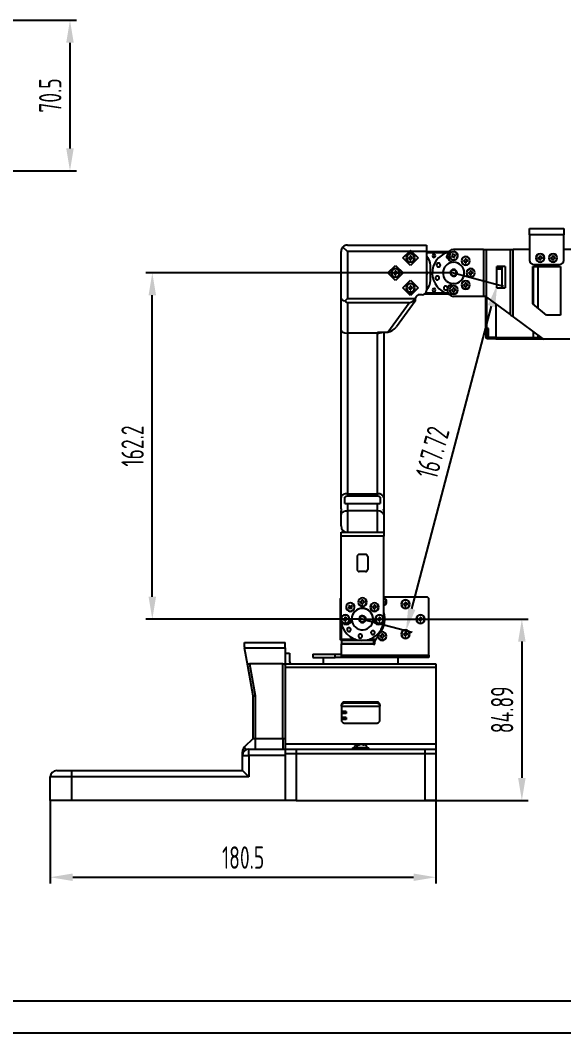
# Model space of a CAD drawing. Header units: millimetres. Extents: x 1167 to 2427, y 18 to 909.
# Drawn here: x 1540.2 to 1794.5, y 17.5 to 491.8 of the extents above; entities that cross this region are included whole.
import ezdxf

# ---------------------------------------------------------------- set-up
doc = ezdxf.new("R2010")
doc.units = ezdxf.units.MM
doc.header["$PDSIZE"] = -1
for name, color, linetype in [('1轮廓实线层', 7, 'Continuous'), ('2细线层', 4, 'Continuous'), ('7标注层', 4, 'Continuous'), ('图框层', 7, 'Continuous')]:
    doc.layers.add(name, color=color, linetype=linetype)
doc.styles.add('PC_TEXTSTYLE', font='ISOCP.SHX', dxfattribs={"width": 0.707, "bigfont": 'GBCBIG.SHX'})
doc.dimstyles.new('GB_LINEAR', dxfattribs={"dimtxt": 3.5, "dimasz": 3.5, "dimexe": 1, "dimexo": 0, "dimgap": 1.5, "dimtad": 1, "dimdsep": 46, "dimtxsty": 'PC_TEXTSTYLE', "dimcen": 0, "dimclrd": 256, "dimclrt": 3, "dimadec": 0, "dimazin": 2, "dimtp": 0.1, "dimtm": 0.1, "dimtfac": 0.71, "dimtdec": 3, "dimtmove": 0, "dimatfit": 3, "dimfxl": 1, "dimtfill": 1, "dimarcsym": 0})

# ---------------------------------------------------------------- blocks, each defined once
blk = doc.blocks.new('ZwmFrameMain_A3^_^无分区图框^_^landscape')
at = {"layer": '1轮廓实线层'}
blk.add_line((0, 0), (390, 0), dxfattribs=at)
at = {"layer": '2细线层'}
blk.add_line((-25, -5), (395, -5), dxfattribs=at)
blk = doc.blocks.new('*D11')
at = {"layer": '7标注层', "color": 0, "lineweight": -2}
for p, q in [((1458.78, 491.8), (1566.47, 491.8)), ((1459.83, 421.3), (1566.47, 421.3))]:
    blk.add_line(p, q, dxfattribs=at)
at = {"layer": '7标注层', "lineweight": -2}
blk.add_line((1563.47, 481.3), (1563.47, 431.8), dxfattribs=at)
at = {"layer": '7标注层'}
for points in [[(1565.22, 481.3), (1561.72, 481.3), (1563.47, 491.8)], [(1561.72, 431.8), (1565.22, 431.8), (1563.47, 421.3)]]:
    blk.add_solid(points, dxfattribs=at)
at = {"layer": 'Defpoints', "color": 0}
for p in [(1458.78, 491.8), (1459.83, 421.3), (1563.47, 421.3)]:
    blk.add_point(p, dxfattribs=at)
at = {"layer": '7标注层', "color": 3, "insert": (1554.24, 456.55), "char_height": 10.5, "attachment_point": 5, "rotation": 90, "style": 'PC_TEXTSTYLE', "bg_fill": 3, "box_fill_scale": 1.1, "bg_fill_color": 257, "bg_fill_transparency": 0}
blk.add_mtext('70.5', dxfattribs=at)
blk = doc.blocks.new('*D17')
at = {"layer": '7标注层', "color": 0, "lineweight": -2}
for p, q in [((1743.01, 373.45), (1599, 373.45)), ((1700.33, 211.25), (1599, 211.25))]:
    blk.add_line(p, q, dxfattribs=at)
at = {"layer": '7标注层', "lineweight": -2}
blk.add_line((1602, 221.75), (1602, 362.95), dxfattribs=at)
at = {"layer": '7标注层'}
for points in [[(1603.75, 362.95), (1600.25, 362.95), (1602, 373.45)], [(1600.25, 221.75), (1603.75, 221.75), (1602, 211.25)]]:
    blk.add_solid(points, dxfattribs=at)
at = {"layer": 'Defpoints', "color": 0}
for p in [(1602, 373.45), (1743.01, 373.45), (1700.33, 211.25)]:
    blk.add_point(p, dxfattribs=at)
at = {"layer": '7标注层', "color": 3, "insert": (1592.78, 292.35), "char_height": 10.5, "attachment_point": 5, "rotation": 90, "style": 'PC_TEXTSTYLE', "bg_fill": 3, "box_fill_scale": 1.1, "bg_fill_color": 257, "bg_fill_transparency": 0}
blk.add_mtext('162.2', dxfattribs=at)
blk = doc.blocks.new('*D18')
at = {"layer": '7标注层', "color": 0, "lineweight": -2}
for p, q in [((1554.26, 126.35), (1554.26, 87.35)), ((1734.76, 126.35), (1734.76, 87.35))]:
    blk.add_line(p, q, dxfattribs=at)
at = {"layer": '7标注层', "lineweight": -2}
blk.add_line((1564.76, 90.35), (1724.26, 90.35), dxfattribs=at)
at = {"layer": '7标注层'}
for points in [[(1564.76, 92.1), (1564.76, 88.6), (1554.26, 90.35)], [(1724.26, 88.6), (1724.26, 92.1), (1734.76, 90.35)]]:
    blk.add_solid(points, dxfattribs=at)
at = {"layer": 'Defpoints', "color": 0}
for p in [(1554.26, 126.35), (1734.76, 126.35), (1734.76, 90.35)]:
    blk.add_point(p, dxfattribs=at)
at = {"layer": '7标注层', "color": 3, "insert": (1644.51, 99.58), "char_height": 10.5, "attachment_point": 5, "style": 'PC_TEXTSTYLE', "bg_fill": 3, "box_fill_scale": 1.1, "bg_fill_color": 257, "bg_fill_transparency": 0}
blk.add_mtext('180.5', dxfattribs=at)
blk = doc.blocks.new('*D19')
at = {"layer": '7标注层', "color": 0, "lineweight": -2}
for p, q in [((1700.33, 211.25), (1777.95, 211.25)), ((1699.51, 126.35), (1777.95, 126.35))]:
    blk.add_line(p, q, dxfattribs=at)
at = {"layer": '7标注层', "lineweight": -2}
blk.add_line((1774.95, 200.75), (1774.95, 136.85), dxfattribs=at)
at = {"layer": '7标注层'}
for points in [[(1776.7, 200.75), (1773.2, 200.75), (1774.95, 211.25)], [(1773.2, 136.85), (1776.7, 136.85), (1774.95, 126.35)]]:
    blk.add_solid(points, dxfattribs=at)
at = {"layer": 'Defpoints', "color": 0}
for p in [(1700.33, 211.25), (1699.51, 126.35), (1774.95, 126.35)]:
    blk.add_point(p, dxfattribs=at)
at = {"layer": '7标注层', "color": 3, "insert": (1765.72, 168.8), "char_height": 10.5, "attachment_point": 5, "rotation": 90, "style": 'PC_TEXTSTYLE', "bg_fill": 3, "box_fill_scale": 1.1, "bg_fill_color": 257, "bg_fill_transparency": 0}
blk.add_mtext('84.89', dxfattribs=at)
blk = doc.blocks.new('*D27')
at = {"layer": '7标注层', "color": 0, "lineweight": -2}
for p, q in [((1743.01, 373.45), (1766.33, 367.31)), ((1700.33, 211.25), (1723.65, 205.11))]:
    blk.add_line(p, q, dxfattribs=at)
at = {"layer": '7标注层', "lineweight": -2}
blk.add_line((1723.42, 216.03), (1760.76, 357.92), dxfattribs=at)
at = {"layer": '7标注层'}
for points in [[(1762.45, 357.48), (1759.07, 358.37), (1763.43, 368.08)], [(1721.73, 216.48), (1725.12, 215.59), (1720.75, 205.88)]]:
    blk.add_solid(points, dxfattribs=at)
at = {"layer": 'Defpoints', "color": 0}
for p in [(1743.01, 373.45), (1763.43, 368.08), (1700.33, 211.25)]:
    blk.add_point(p, dxfattribs=at)
at = {"layer": '7标注层', "color": 3, "insert": (1733.17, 289.32), "char_height": 10.5, "attachment_point": 5, "rotation": 75.2589, "style": 'PC_TEXTSTYLE', "bg_fill": 3, "box_fill_scale": 1.1, "bg_fill_color": 257, "bg_fill_transparency": 0}
blk.add_mtext('167.72', dxfattribs=at)

msp = doc.modelspace()

# ---------------------------------------------------------------- linework, layer by layer
at = {"color": 7, "linetype": 'Continuous', "lineweight": 25}
for p, q in [((1778.542, 394.248), (1794.542, 394.248)), ((1778.542, 391.248), (1778.542, 394.248)), ((1794.542, 394.248), (1794.542, 391.248)), ((1794.542, 391.248), (1778.542, 391.248)), ((1778.542, 391.248), (1778.542, 379.448)), ((1794.542, 379.448), (1794.542, 391.248)), ((1693.336, 383.448), (1691.215, 385.569)), ((1693.336, 386.448), (1730.336, 386.448)), ((1730.336, 386.448), (1730.336, 383.448)), ((1757.011, 384.448), (1743.011, 384.448)), ((1757.011, 384.448), (1757.011, 362.448)), ((1757.011, 384.448), (1758.47, 384.448)), ((1758.47, 362.011), (1758.47, 384.448)), ((1758.47, 384.448), (1769.418, 384.448)), ((1769.418, 384.448), (1769.418, 353.942)), ((1769.418, 384.448), (1770.878, 384.448)), ((1770.878, 352.866), (1770.878, 384.448)), ((1778.542, 384.448), (1770.878, 384.448)), ((1799.011, 384.448), (1794.542, 384.448)), ((1722.3, 383.448), (1693.336, 383.448)), ((1719.3, 380.448), (1722.3, 383.448)), ((1722.836, 376.913), (1719.3, 380.448)), ((1720.836, 380.448), (1720.916, 380.448)), ((1723.872, 382.948), (1721.8, 382.948)), ((1721.836, 380.648), (1721.836, 380.248)), ((1721.836, 380.648), (1722.636, 380.648)), ((1721.836, 380.248), (1722.636, 380.248)), ((1722.836, 383.984), (1722.3, 383.448)), ((1722.3, 383.448), (1723.372, 383.448)), ((1722.636, 381.448), (1722.636, 380.648)), ((1722.636, 381.448), (1723.036, 381.448)), ((1722.636, 379.448), (1722.636, 380.248)), ((1722.636, 379.448), (1723.036, 379.448)), ((1723.372, 383.448), (1722.836, 383.984)), ((1726.372, 380.448), (1722.836, 376.913)), ((1723.036, 381.448), (1723.036, 380.648)), ((1723.836, 380.648), (1723.036, 380.648)), ((1723.036, 379.448), (1723.036, 380.248)), ((1723.836, 380.248), (1723.036, 380.248)), ((1723.372, 383.448), (1726.372, 380.448)), ((1730.336, 383.448), (1723.372, 383.448)), ((1723.836, 380.648), (1723.836, 380.248)), ((1724.836, 380.448), (1724.756, 380.448)), ((1730.336, 383.448), (1740.775, 383.448)), ((1730.336, 382.948), (1739.888, 382.948)), ((1740.531, 383.136), (1740.021, 382.991)), ((1741.995, 381.362), (1742.763, 381.585)), ((1742.106, 380.978), (1741.995, 381.362)), ((1742.106, 380.978), (1742.874, 381.2)), ((1742.455, 383.369), (1742.477, 383.292)), ((1742.541, 382.353), (1742.925, 382.464)), ((1742.541, 382.353), (1742.763, 381.585)), ((1743.097, 380.432), (1742.874, 381.2)), ((1742.925, 382.464), (1743.147, 381.696)), ((1743.097, 380.432), (1743.481, 380.543)), ((1743.916, 381.918), (1743.147, 381.696)), ((1744.027, 381.534), (1743.259, 381.312)), ((1743.481, 380.543), (1743.259, 381.312)), ((1743.567, 379.527), (1743.545, 379.604)), ((1744.027, 381.534), (1743.916, 381.918)), ((1748.468, 380.105), (1748.868, 380.105)), ((1748.468, 380.105), (1748.468, 379.305)), ((1748.868, 380.105), (1748.868, 379.305)), ((1781.542, 380.448), (1781.622, 380.448)), ((1782.542, 380.648), (1783.342, 380.648)), ((1782.542, 380.648), (1782.542, 380.248)), ((1782.542, 380.248), (1783.342, 380.248)), ((1783.342, 381.448), (1783.742, 381.448)), ((1783.342, 381.448), (1783.342, 380.648)), ((1783.342, 379.448), (1783.342, 380.248)), ((1783.342, 379.448), (1783.742, 379.448)), ((1783.742, 381.448), (1783.742, 380.648)), ((1784.542, 380.648), (1783.742, 380.648)), ((1783.742, 379.448), (1783.742, 380.248)), ((1784.542, 380.248), (1783.742, 380.248)), ((1784.542, 380.648), (1784.542, 380.248)), ((1785.542, 380.448), (1785.462, 380.448)), ((1787.542, 380.448), (1787.622, 380.448)), ((1788.542, 380.648), (1788.542, 380.248)), ((1788.542, 380.648), (1789.342, 380.648)), ((1788.542, 380.248), (1789.342, 380.248)), ((1789.342, 381.448), (1789.742, 381.448)), ((1789.342, 381.448), (1789.342, 380.648)), ((1789.342, 379.448), (1789.342, 380.248)), ((1789.342, 379.448), (1789.742, 379.448)), ((1789.742, 381.448), (1789.742, 380.648)), ((1790.542, 380.648), (1789.742, 380.648)), ((1789.742, 379.448), (1789.742, 380.248)), ((1790.542, 380.248), (1789.742, 380.248)), ((1790.542, 380.648), (1790.542, 380.248)), ((1791.542, 380.448), (1791.462, 380.448)), ((1746.668, 379.105), (1746.748, 379.105)), ((1747.668, 379.305), (1748.468, 379.305)), ((1747.668, 379.305), (1747.668, 378.905)), ((1747.668, 378.905), (1748.468, 378.905)), ((1748.468, 378.105), (1748.468, 378.905)), ((1748.468, 378.105), (1748.868, 378.105)), ((1749.668, 379.305), (1748.868, 379.305)), ((1748.868, 378.105), (1748.868, 378.905)), ((1749.668, 378.905), (1748.868, 378.905)), ((1749.668, 379.305), (1749.668, 378.905)), ((1750.668, 379.105), (1750.588, 379.105)), ((1767.069, 376.448), (1763.309, 376.448)), ((1763.309, 366.448), (1763.309, 376.448)), ((1765.61, 375.445), (1763.309, 375.445)), ((1763.309, 375.397), (1765.61, 375.397)), ((1763.309, 375.396), (1765.61, 375.396)), ((1763.309, 375.396), (1765.61, 375.396)), ((1763.309, 375.396), (1765.61, 375.396)), ((1765.61, 375.196), (1763.309, 375.196)), ((1765.61, 376.448), (1765.61, 366.448)), ((1767.069, 376.448), (1767.069, 366.448)), ((1780.121, 359.002), (1780.121, 376.449)), ((1780.121, 376.449), (1792.963, 376.449)), ((1780.211, 376.449), (1780.211, 358.927)), ((1780.542, 377.448), (1792.542, 377.448)), ((1782.511, 357.022), (1782.511, 376.449)), ((1792.963, 376.449), (1792.963, 353.683)), ((1763.309, 366.448), (1767.069, 366.448)), ((1757.878, 362.448), (1757.011, 362.448)), ((1757.878, 362.448), (1758.47, 362.011)), ((1758.011, 347.958), (1758.011, 362.35)), ((1758.47, 362.011), (1769.418, 353.942)), ((1758.511, 347.458), (1758.511, 361.981)), ((1762.711, 358.886), (1762.711, 343.308)), ((1762.711, 358.886), (1762.711, 343.148)), ((1786.542, 353.683), (1780.121, 359.002)), ((1770.878, 352.866), (1784.746, 342.643)), ((1792.963, 353.683), (1786.542, 353.683)), ((1758.011, 347.958), (1758.511, 347.458)), ((1759.411, 347.458), (1758.511, 347.458)), ((1759.411, 343.308), (1759.411, 347.458)), ((1758.511, 344.608), (1758.011, 344.608)), ((1758.011, 344.608), (1758.011, 343.108)), ((1758.511, 342.608), (1758.011, 343.108)), ((1758.511, 344.608), (1759.411, 344.608)), ((1758.511, 344.608), (1758.511, 342.608)), ((1759.411, 342.608), (1758.511, 342.608)), ((1759.411, 343.308), (1762.711, 343.308)), ((1759.411, 343.308), (1759.411, 342.608)), ((1762.711, 342.608), (1759.411, 342.608)), ((1762.711, 343.148), (1780.211, 343.148)), ((1762.711, 343.148), (1762.711, 342.448)), ((1780.211, 342.448), (1762.711, 342.448)), ((1780.211, 345.986), (1780.211, 343.148)), ((1780.211, 343.148), (1782.511, 343.148)), ((1780.211, 343.148), (1780.211, 342.448)), ((1782.511, 342.448), (1780.211, 342.448)), ((1782.511, 343.148), (1782.511, 344.291)), ((1782.511, 343.148), (1782.511, 342.448)), ((1785.34, 342.448), (1782.511, 342.448)), ((1797.411, 342.448), (1785.34, 342.448)), ((1645.105, 198.355), (1645.105, 200.355)), ((1645.105, 200.355), (1664.163, 200.355)), ((1664.163, 197.855), (1664.163, 200.355)), ((1690.009, 201.949), (1690.509, 201.949)), ((1690.592, 201.245), (1690.592, 199.745)), ((1690.592, 199.545), (1690.592, 199.745)), ((1690.592, 194.355), (1690.592, 199.545)), ((1645.105, 198.355), (1645.107, 198.355)), ((1645.107, 198.355), (1645.195, 197.855)), ((1645.195, 197.855), (1664.163, 197.855)), ((1646.694, 189.355), (1645.195, 197.855)), ((1664.163, 197.855), (1664.163, 189.355)), ((1664.263, 190.355), (1664.263, 195.354)), ((1664.263, 195.354), (1666.263, 195.354)), ((1666.263, 195.354), (1666.263, 191.355)), ((1677.085, 194.855), (1677.085, 193.355)), ((1677.085, 194.855), (1687.592, 194.855)), ((1687.592, 193.355), (1687.592, 194.855)), ((1687.592, 194.855), (1690.592, 194.855)), ((1663.163, 190.355), (1647.533, 190.355)), ((1647.533, 190.355), (1650.163, 175.442)), ((1663.163, 155.355), (1663.163, 190.355)), ((1664.263, 188.7), (1664.263, 190.355)), ((1677.085, 193.355), (1687.592, 193.355)), ((1682.018, 193.355), (1682.018, 190.355)), ((1690.592, 193.355), (1687.592, 193.355)), ((1690.592, 193.355), (1690.592, 194.355)), ((1649.163, 175.355), (1646.694, 189.355)), ((1664.163, 189.355), (1664.163, 155.355)), ((1664.263, 152.837), (1664.263, 188.7)), ((1649.163, 155.355), (1649.163, 175.355)), ((1650.163, 175.442), (1650.163, 155.355)), ((1690.513, 170.937), (1690.513, 164.042)), ((1692.013, 172.003), (1692.013, 172.415)), ((1692.693, 168.055), (1690.513, 168.055)), ((1692.693, 167.055), (1690.513, 167.055)), ((1692.693, 168.055), (1692.693, 167.055)), ((1692.693, 165.255), (1690.513, 165.255)), ((1692.693, 164.255), (1690.513, 164.255)), ((1692.693, 165.255), (1692.693, 164.255)), ((1649.163, 155.355), (1645.042, 151.233)), ((1649.163, 155.355), (1650.163, 155.355)), ((1650.163, 155.355), (1650.163, 150.355)), ((1650.163, 155.355), (1663.163, 155.355)), ((1663.163, 155.355), (1663.163, 150.355)), ((1663.163, 155.355), (1664.163, 155.355)), ((1664.163, 155.355), (1664.263, 155.255)), ((1664.263, 150.355), (1664.263, 152.837)), ((1644.163, 147.355), (1647.163, 147.355)), ((1644.163, 140.355), (1644.163, 147.355)), ((1647.163, 147.355), (1647.163, 150.355)), ((1647.163, 150.355), (1664.263, 150.355)), ((1664.263, 147.355), (1647.163, 147.355)), ((1647.163, 147.355), (1647.163, 137.355)), ((1664.263, 148.355), (1664.263, 150.355)), ((1664.263, 150.355), (1669.263, 150.355)), ((1664.263, 148.355), (1669.263, 148.355)), ((1669.263, 150.355), (1669.263, 148.355)), ((1695.763, 150.955), (1695.763, 150.355)), ((1696.513, 151.072), (1696.513, 150.955)), ((1557.263, 140.355), (1564.263, 140.355)), ((1564.263, 140.355), (1564.263, 137.355)), ((1564.263, 140.355), (1644.163, 140.355)), ((1644.163, 140.355), (1647.163, 137.355)), ((1564.263, 137.355), (1554.263, 137.355)), ((1647.163, 137.355), (1564.263, 137.355))]:
    msp.add_line(p, q, dxfattribs=at)
at = {"color": 8, "linetype": 'Continuous', "lineweight": 25}
msp.add_line((1782.511, 343.148), (1784.061, 343.148), dxfattribs=at)
at = {"color": 7, "linetype": 'Continuous', "lineweight": 25, "flags": 128}
for points in [[(1743.011, 378.448), (1742.921, 378.447), (1741.516, 378.219)], [(1690.709, 201.749), (1690.709, 201.469), (1690.709, 201.249)]]:
    msp.add_lwpolyline(points, dxfattribs=at)
at = {"color": 7, "linetype": 'Continuous', "lineweight": 25}
for centre, radius, start, end in [((1693.336, 383.448), 3, 135, 180), ((1693.336, 383.448), 3, 90, 135), ((1743.011, 381.448), 3, 90, 180), ((1722.836, 380.448), 2, 0, 180), ((1722.836, 380.448), 2, 180, 0), ((1722.836, 380.448), 1.92, 0, 180), ((1722.836, 380.448), 1.92, 180, 0), ((1726.217, 376.948), 6, 0, 46.65105), ((1733.836, 381.448), 0.75, 0, 180), ((1733.836, 381.448), 0.75, 180, 0), ((1740.619, 381.082), 0.9, 131.08803, 246.31106), ((1743.011, 381.448), 3, 180, 270), ((1743.011, 381.448), 2, 106.14594, 286.14594), ((1743.011, 381.448), 1.92, 106.14594, 286.14594), ((1743.011, 381.448), 2, 286.14594, 106.14594), ((1743.011, 381.448), 1.92, 286.14594, 106.14594), ((1748.668, 379.105), 2, 0, 180), ((1748.668, 379.105), 1.92, 0, 180), ((1780.542, 379.448), 2, 180, 270), ((1783.542, 380.448), 2, 0, 180), ((1783.542, 380.448), 2, 180, 0), ((1783.542, 380.448), 1.92, 0, 180), ((1783.542, 380.448), 1.92, 180, 0), ((1789.542, 380.448), 2, 0, 180), ((1789.542, 380.448), 2, 180, 0), ((1789.542, 380.448), 1.92, 0, 180), ((1789.542, 380.448), 1.92, 180, 0), ((1792.542, 379.448), 2, 270, 0), ((1735.921, 377.155), 0.9, 17.39909, 197.39909), ((1735.921, 377.155), 0.9, 197.39909, 17.39909), ((1748.668, 379.105), 2, 180, 0), ((1748.668, 379.105), 1.92, 180, 0), ((1785.34, 343.448), 1, 233.60588, 270), ((1694.012, 206.347), 0.9, 82.79001, 262.79001), ((1694.012, 206.347), 0.9, 262.79001, 82.79001), ((1690.709, 201.949), 0.2, 179.99871, 270.00011), ((1667.263, 191.355), 1, 180, 270), ((1647.163, 149.112), 3, 135, 180), ((1647.163, 147.355), 3, 90, 180), ((1557.263, 137.355), 3, 90, 180)]:
    msp.add_arc(centre, radius, start, end, dxfattribs=at)
for points, knots in [([(1769.418, 353.942), (1769.638, 353.779), (1770.08, 353.454), (1770.611, 353.062), (1770.878, 352.866)], [0, 0, 0, 0, 0.49835383, 1, 1, 1, 1]), ([(1758.011, 347.958), (1758.011, 347.908), (1758.011, 347.807), (1758.011, 347.032), (1758.011, 345.925), (1758.011, 345.047), (1758.011, 344.608)], [0, 0, 0, 0, 0.2499999, 0.4999998, 0.7499999, 1, 1, 1, 1]), ([(1646.694, 189.355), (1646.685, 189.478), (1646.668, 189.721), (1646.805, 190.012), (1646.995, 190.193), (1647.162, 190.288), (1647.346, 190.345), (1647.472, 190.351), (1647.533, 190.355)], [0, 0, 0, 0, 0.2816888, 0.5562719, 0.681063, 0.7953536, 0.9007913, 1, 1, 1, 1]), ([(1663.163, 190.355), (1663.256, 190.347), (1663.458, 190.33), (1663.733, 190.194), (1663.97, 189.975), (1664.132, 189.683), (1664.153, 189.463), (1664.163, 189.355)], [0, 0, 0, 0, 0.1467542, 0.3161257, 0.5102478, 0.7577933, 1, 1, 1, 1]), ([(1649.163, 175.355), (1649.18, 175.356), (1649.217, 175.359), (1649.488, 175.383), (1649.824, 175.412), (1650.053, 175.432), (1650.163, 175.442)], [0, 0, 0, 0, 0.2697933, 0.5618194, 0.7893561, 1, 1, 1, 1]), ([(1692.013, 172.415), (1691.836, 172.415), (1691.645, 172.383), (1691.276, 172.239), (1691.099, 172.126), (1690.806, 171.838), (1690.691, 171.663), (1690.545, 171.299), (1690.513, 171.111), (1690.513, 170.937)], [0, 0, 0, 0, 0.25, 0.25, 0.5, 0.5, 0.75, 0.75, 1, 1, 1, 1]), ([(1690.513, 170.526), (1690.513, 170.7), (1690.545, 170.888), (1690.691, 171.252), (1690.806, 171.426), (1691.099, 171.715), (1691.276, 171.828), (1691.645, 171.972), (1691.836, 172.003), (1692.013, 172.003)], [0, 0, 0, 0, 0.25, 0.25, 0.5, 0.5, 0.75, 0.75, 1, 1, 1, 1]), ([(1690.513, 164.042), (1690.513, 163.868), (1690.545, 163.68), (1690.691, 163.316), (1690.806, 163.141), (1691.099, 162.853), (1691.276, 162.74), (1691.645, 162.596), (1691.836, 162.564), (1692.013, 162.564)], [0, 0, 0, 0, 0.25, 0.25, 0.5, 0.5, 0.75, 0.75, 1, 1, 1, 1]), ([(1644.163, 147.355), (1644.163, 147.487), (1644.163, 148.1), (1644.163, 148.927), (1644.163, 149.068), (1644.163, 149.112)], [0, 0, 0, 0, 0.1598956, 0.7369974, 1, 1, 1, 1]), ([(1645.042, 151.233), (1645.069, 151.196), (1645.129, 151.116), (1645.449, 150.568), (1645.624, 150.094), (1645.674, 149.959)], [0, 0, 0, 0, 0.3738872, 0.8210604, 1, 1, 1, 1])]:
    msp.add_open_spline(points, degree=3, knots=knots, dxfattribs=at)
for points in [[(1758.511, 347.458), (1758.511, 347.415), (1758.511, 347.33), (1758.511, 346.67), (1758.511, 345.728), (1758.511, 344.982), (1758.511, 344.608)], [(1690.709, 201.249), (1690.617, 201.259), (1690.434, 201.28), (1690.203, 201.442), (1690.041, 201.674), (1690.02, 201.857), (1690.009, 201.949)]]:
    msp.add_open_spline(points, degree=3, dxfattribs=at)

# ---------------------------------------------------------------- block references
at = {"layer": '图框层', "xscale": 3, "yscale": 3, "zscale": 3}
msp.add_blockref('ZwmFrameMain_A3^_^无分区图框^_^landscape', (1241.873, 32.509), dxfattribs=at)

# ---------------------------------------------------------------- next in the draw order: dimensions: what is measured, and where the dimension line sits
at = {"layer": '7标注层'}
for base, p1, p2, picture, middle in [((1563.473, 421.301), (1458.781, 491.801), (1459.834, 421.301), '*D11', (1554.244, 456.551)), ((1602.002, 373.448), (1700.334, 211.249), (1743.011, 373.448), '*D17', (1592.777, 292.348))]:
    dim = msp.add_linear_dim(base=base, p1=p1, p2=p2, angle=90, dimstyle='GB_LINEAR', override={"dimscale": 3, "dimgap": 1.5, "dimtad": 1, "dimjust": 0, "dimdec": 2, "dimlfac": 1, "dimse1": 0, "dimse2": 0, "dimsd1": 0, "dimsd2": 0, "dimclrd": 256, "dimclre": 0, "dimtofl": 1, "dimtvp": 0.1}, dxfattribs=at)
    dim.commit()
    dim.dimension.update_dxf_attribs({"geometry": picture, "text_midpoint": middle})
dim = msp.add_linear_dim(base=(1734.763, 90.355), p1=(1554.263, 126.355), p2=(1734.763, 126.355), dimstyle='GB_LINEAR', override={"dimscale": 3, "dimgap": 1.5, "dimtad": 1, "dimjust": 0, "dimdec": 2, "dimlfac": 1, "dimse1": 0, "dimse2": 0, "dimsd1": 0, "dimsd2": 0, "dimclrd": 256, "dimclre": 0, "dimtofl": 1, "dimtvp": 0.1}, dxfattribs=at)
dim.commit()
dim.dimension.update_dxf_attribs({"geometry": '*D18', "text_midpoint": (1644.513, 99.584)})

# ---------------------------------------------------------------- next in the draw order: linework, layer by layer
at = {"color": 7, "linetype": 'Continuous', "lineweight": 25}
for p, q in [((1690.336, 361.491), (1690.336, 383.448)), ((1693.336, 383.448), (1693.336, 361.491)), ((1690.336, 346.491), (1690.336, 361.491)), ((1692.188, 360.343), (1693.336, 361.491)), ((1693.336, 359.369), (1693.336, 345.248)), ((1690.336, 268.299), (1690.336, 346.491)), ((1693.336, 345.248), (1693.336, 270.031)), ((1690.336, 262.948), (1690.336, 268.299)), ((1692.045, 265.498), (1692.045, 268.453)), ((1693.336, 270.031), (1693.336, 268.79)), ((1690.442, 262.948), (1690.336, 262.948)), ((1690.336, 262.948), (1690.336, 262.035)), ((1690.336, 260.216), (1690.336, 262.035)), ((1692.045, 265.498), (1693.275, 265.498)), ((1693.336, 265.499), (1693.336, 261.948)), ((1693.336, 261.948), (1693.336, 251.948)), ((1690.336, 254.948), (1690.336, 260.216)), ((1690.332, 250.148), (1690.332, 251.948)), ((1690.332, 211.249), (1690.332, 250.148)), ((1697.834, 240.548), (1697.834, 234.548)), ((1690.009, 201.949), (1690.009, 220.549)), ((1693.364, 218.413), (1693.416, 218.353)), ((1693.792, 216.399), (1694.395, 216.925)), ((1693.792, 216.399), (1694.055, 216.098)), ((1694.171, 217.791), (1693.87, 217.528)), ((1693.87, 217.528), (1694.395, 216.925)), ((1694.055, 216.098), (1694.658, 216.623)), ((1694.171, 217.791), (1694.697, 217.188)), ((1695.184, 216.02), (1694.658, 216.623)), ((1695.3, 217.713), (1694.697, 217.188)), ((1695.563, 217.412), (1694.96, 216.886)), ((1695.485, 216.283), (1694.96, 216.886)), ((1695.485, 216.283), (1695.184, 216.02)), ((1695.3, 217.713), (1695.563, 217.412)), ((1695.991, 215.398), (1695.939, 215.458)), ((1690.334, 211.249), (1690.414, 211.249)), ((1690.509, 201.949), (1690.509, 209.386)), ((1691.334, 211.449), (1691.334, 211.049)), ((1691.334, 211.449), (1692.134, 211.449)), ((1691.334, 211.049), (1692.134, 211.049)), ((1692.134, 212.249), (1692.134, 211.449)), ((1692.134, 212.249), (1692.534, 212.249)), ((1692.134, 210.249), (1692.134, 211.049)), ((1692.134, 210.249), (1692.534, 210.249)), ((1692.534, 212.249), (1692.534, 211.449)), ((1693.334, 211.449), (1692.534, 211.449)), ((1693.334, 211.049), (1692.534, 211.049)), ((1692.534, 210.249), (1692.534, 211.049)), ((1693.334, 211.449), (1693.334, 211.049)), ((1694.334, 211.249), (1694.254, 211.249)), ((1664.263, 126.355), (1664.263, 148.355)), ((1669.263, 148.355), (1669.263, 126.355)), ((1554.263, 126.355), (1554.263, 137.355)), ((1564.263, 137.355), (1564.263, 126.355)), ((1564.263, 126.355), (1554.263, 126.355)), ((1664.263, 126.355), (1564.263, 126.355)), ((1669.263, 126.355), (1664.263, 126.355))]:
    msp.add_line(p, q, dxfattribs=at)
at = {"color": 8, "linetype": 'Continuous', "lineweight": 25}
msp.add_line((1690.332, 220.549), (1690.009, 220.549), dxfattribs=at)
at = {"color": 7, "linetype": 'Continuous', "lineweight": 25}
for centre, radius, start, end in [((1693.336, 254.948), 3, 180, 270), ((1694.677, 216.906), 2, 131.0659, 311.0659), ((1694.677, 216.906), 1.92, 131.0659, 311.0659), ((1694.677, 216.906), 2, 311.0659, 131.0659), ((1694.677, 216.906), 1.92, 311.0659, 131.0659), ((1692.821, 211.249), 2.488, 180, 0), ((1692.334, 211.249), 2, 0, 180), ((1692.334, 211.249), 2, 180, 0), ((1692.334, 211.249), 1.92, 0, 180), ((1692.334, 211.249), 1.92, 180, 0)]:
    msp.add_arc(centre, radius, start, end, dxfattribs=at)
for centre, major_axis, ratio, start_param, end_param in [((1693.336, 361.491), (3, 0), 0.4142136, 3.1415927, 4.3196899), ((1693.336, 361.491), (2.772, -2.772), 0.4142136, 4.712389, 5.1050881), ((1693.336, 346.491), (3, 0), 0.4142136, 3.1415927, 4.712389), ((1693.336, 268.299), (3, 0), 0.5773503, 1.5707963, 3.1415927), ((1693.336, 265.326), (0, 3.464), 0.8660254, 0, 0.4448238), ((1693.336, 262.035), (0, 3.464), 0.8660254, 1.3039661, 1.5707963), ((1693.336, 260.216), (3, 0), 0.5773503, 1.5707963, 3.1415927), ((1693.336, 262.035), (0, 3.464), 0.8660254, 0, 0.0201633)]:
    msp.add_ellipse(centre, major_axis=major_axis, ratio=ratio, start_param=start_param, end_param=end_param, dxfattribs=at)
msp.add_open_spline([(1690.009, 220.549), (1690.02, 220.639), (1690.043, 220.821), (1690.166, 221.021), (1690.278, 221.089), (1690.312, 221.109)], degree=3, knots=[0, 0, 0, 0, 0.4117806, 0.8235611, 1, 1, 1, 1], dxfattribs=at)

# ---------------------------------------------------------------- next in the draw order: dimensions: what is measured, and where the dimension line sits
at = {"layer": '7标注层'}
dim = msp.add_linear_dim(base=(1774.949, 126.355), p1=(1700.334, 211.249), p2=(1699.513, 126.355), angle=90, dimstyle='GB_LINEAR', override={"dimscale": 3, "dimgap": 1.5, "dimtad": 1, "dimjust": 0, "dimdec": 2, "dimlfac": 1, "dimse1": 0, "dimse2": 0, "dimsd1": 0, "dimsd2": 0, "dimclrd": 256, "dimclre": 0, "dimtofl": 1, "dimtvp": 0.1}, dxfattribs=at)
dim.commit()
dim.dimension.update_dxf_attribs({"geometry": '*D19', "text_midpoint": (1765.721, 168.802)})

# ---------------------------------------------------------------- next in the draw order: linework, layer by layer
at = {"color": 7, "linetype": 'Continuous', "lineweight": 25}
for p, q in [((1705.532, 201.245), (1690.592, 201.245)), ((1705.532, 199.745), (1690.592, 199.745)), ((1705.532, 199.545), (1690.592, 199.545)), ((1697.212, 201.749), (1690.709, 201.749)), ((1706.383, 201.249), (1690.709, 201.249)), ((1706.683, 201.749), (1703.457, 201.749)), ((1705.532, 201.245), (1705.532, 199.745)), ((1705.532, 199.745), (1705.532, 199.545)), ((1705.532, 199.545), (1706.132, 199.545)), ((1706.132, 199.545), (1706.132, 200.775)), ((1709.425, 202.319), (1709.825, 202.319)), ((1664.263, 190.355), (1734.763, 190.355)), ((1690.592, 194.355), (1731.443, 194.355)), ((1731.443, 193.355), (1690.592, 193.355)), ((1717.018, 190.355), (1717.018, 193.355)), ((1731.443, 194.355), (1731.443, 193.355)), ((1734.763, 190.355), (1734.763, 188.7)), ((1664.263, 188.7), (1734.763, 188.7)), ((1734.763, 188.7), (1734.763, 152.837)), ((1707.013, 172.415), (1692.013, 172.415)), ((1692.013, 172.003), (1707.013, 172.003)), ((1707.013, 172.003), (1707.013, 172.415)), ((1708.513, 164.042), (1708.513, 170.937)), ((1690.513, 170.555), (1708.513, 170.555)), ((1692.013, 162.564), (1707.013, 162.564)), ((1664.263, 152.837), (1734.763, 152.837)), ((1698.79, 152.696), (1698.237, 152.444)), ((1699.089, 152.696), (1698.576, 152.556)), ((1698.681, 152.696), (1698.763, 152.705)), ((1698.788, 152.444), (1699.415, 152.696)), ((1698.835, 152.705), (1698.79, 152.696)), ((1698.889, 152.484), (1698.847, 152.72)), ((1699.192, 152.705), (1699.089, 152.696)), ((1699.415, 152.696), (1699.491, 152.705)), ((1699.834, 152.705), (1699.936, 152.696)), ((1699.936, 152.696), (1700.864, 152.444)), ((1700.345, 152.696), (1700.263, 152.705)), ((1701.224, 152.444), (1700.345, 152.696)), ((1700.864, 152.444), (1701.224, 152.444)), ((1734.763, 152.837), (1734.763, 150.355)), ((1669.263, 150.355), (1729.763, 150.355)), ((1669.263, 148.355), (1729.763, 148.355)), ((1695.763, 150.955), (1702.652, 150.955)), ((1697.872, 151.072), (1702.024, 151.072)), ((1702.024, 150.955), (1702.024, 151.072)), ((1702.513, 150.955), (1702.513, 151.072)), ((1702.652, 150.355), (1702.652, 150.955)), ((1702.652, 150.955), (1703.263, 150.955)), ((1703.263, 150.355), (1703.263, 150.955)), ((1729.763, 148.355), (1729.763, 150.355)), ((1729.763, 150.355), (1734.763, 150.355)), ((1729.763, 126.355), (1729.763, 148.355)), ((1729.763, 148.355), (1734.763, 148.355)), ((1734.763, 150.355), (1734.763, 148.355)), ((1734.763, 148.355), (1734.763, 126.355)), ((1669.263, 126.355), (1729.763, 126.355)), ((1734.763, 126.355), (1729.763, 126.355))]:
    msp.add_line(p, q, dxfattribs=at)
at = {"color": 8, "linetype": 'Continuous', "lineweight": 25}
for p, q in [((1698.825, 152.459), (1698.79, 152.696)), ((1696.513, 151.072), (1697.872, 151.072)), ((1702.024, 151.072), (1702.513, 151.072))]:
    msp.add_line(p, q, dxfattribs=at)
at = {"color": 7, "linetype": 'Continuous', "lineweight": 25}
msp.add_arc((1706.332, 200.775), 0.2, 149.05294, 180, dxfattribs=at)
for points, knots in [([(1708.513, 170.937), (1708.513, 171.111), (1708.481, 171.299), (1708.334, 171.663), (1708.22, 171.838), (1707.927, 172.126), (1707.75, 172.239), (1707.38, 172.383), (1707.19, 172.415), (1707.013, 172.415)], [0, 0, 0, 0, 0.25, 0.25, 0.5, 0.5, 0.75, 0.75, 1, 1, 1, 1]), ([(1707.013, 172.003), (1707.19, 172.003), (1707.38, 171.972), (1707.75, 171.828), (1707.927, 171.715), (1708.22, 171.426), (1708.334, 171.252), (1708.481, 170.888), (1708.513, 170.7), (1708.513, 170.526)], [0, 0, 0, 0, 0.25, 0.25, 0.5, 0.5, 0.75, 0.75, 1, 1, 1, 1]), ([(1707.013, 162.564), (1707.19, 162.564), (1707.38, 162.596), (1707.75, 162.74), (1707.927, 162.853), (1708.22, 163.141), (1708.334, 163.316), (1708.481, 163.68), (1708.513, 163.868), (1708.513, 164.042)], [0, 0, 0, 0, 0.25, 0.25, 0.5, 0.5, 0.75, 0.75, 1, 1, 1, 1]), ([(1698.298, 152.564), (1697.991, 152.508), (1697.44, 152.407), (1696.906, 152.016), (1696.64, 151.68), (1696.53, 151.399), (1696.519, 151.188), (1696.513, 151.072)], [0, 0, 0, 0, 0.36216004, 0.65246615, 0.75251392, 0.86393576, 1, 1, 1, 1]), ([(1697.872, 151.072), (1697.878, 151.223), (1697.887, 151.496), (1697.996, 151.834), (1698.201, 152.161), (1698.383, 152.334), (1698.511, 152.455)], [0, 0, 0, 0, 0.2330012, 0.4184346, 0.591328, 1, 1, 1, 1]), ([(1698.237, 152.444), (1698.288, 152.448), (1698.379, 152.454), (1698.471, 152.455), (1698.511, 152.455)], [0, 0, 0, 0, 0.5600747, 1, 1, 1, 1]), ([(1698.511, 152.455), (1698.563, 152.455), (1698.655, 152.454), (1698.747, 152.447), (1698.788, 152.444)], [0, 0, 0, 0, 0.5598693, 1, 1, 1, 1]), ([(1698.835, 152.705), (1698.841, 152.706), (1698.853, 152.709), (1698.844, 152.71), (1698.816, 152.709), (1698.781, 152.706), (1698.763, 152.705)], [0, 0, 0, 0, 0.2502728, 0.5, 0.7497272, 1, 1, 1, 1]), ([(1699.192, 152.705), (1699.221, 152.706), (1699.281, 152.709), (1699.373, 152.71), (1699.46, 152.709), (1699.51, 152.706), (1699.535, 152.705)], [0, 0, 0, 0, 0.2502728, 0.5, 0.7497272, 1, 1, 1, 1]), ([(1699.834, 152.705), (1699.804, 152.706), (1699.745, 152.709), (1699.653, 152.71), (1699.565, 152.709), (1699.516, 152.706), (1699.491, 152.705)], [0, 0, 0, 0, 0.2502728, 0.5, 0.7497272, 1, 1, 1, 1]), ([(1700.191, 152.705), (1700.184, 152.706), (1700.172, 152.709), (1700.182, 152.71), (1700.21, 152.709), (1700.245, 152.706), (1700.263, 152.705)], [0, 0, 0, 0, 0.2502728, 0.5, 0.7497272, 1, 1, 1, 1]), ([(1702.513, 151.072), (1702.507, 151.188), (1702.496, 151.399), (1702.386, 151.68), (1702.119, 152.014), (1701.72, 152.331), (1701.323, 152.412), (1701.171, 152.444)], [0, 0, 0, 0, 0.1658907, 0.3017372, 0.4237164, 0.7776602, 1, 1, 1, 1])]:
    msp.add_open_spline(points, degree=3, knots=knots, dxfattribs=at)

# ---------------------------------------------------------------- next in the draw order: dimensions: what is measured, and where the dimension line sits
at = {"layer": '7标注层'}
dim = msp.add_aligned_dim(p1=(1700.334, 211.249), p2=(1743.011, 373.448), distance=-21.113, dimstyle='GB_LINEAR', override={"dimscale": 3, "dimgap": 1.5, "dimtad": 1, "dimjust": 0, "dimdec": 2, "dimlfac": 1, "dimse1": 0, "dimse2": 0, "dimsd1": 0, "dimsd2": 0, "dimclrd": 256, "dimclre": 0, "dimtofl": 1, "dimtvp": 0.1}, dxfattribs=at)
dim.commit()
dim.dimension.update_dxf_attribs({"geometry": '*D27', "text_midpoint": (1733.169, 289.323)})

# ---------------------------------------------------------------- next in the draw order: linework, layer by layer
at = {"color": 7, "linetype": 'Continuous', "lineweight": 25}
for p, q in [((1730.336, 383.448), (1730.336, 365.248)), ((1712.3, 373.448), (1715.836, 376.984)), ((1715.836, 376.984), (1719.372, 373.448)), ((1732.217, 369.948), (1732.217, 376.948)), ((1715.836, 369.913), (1712.3, 373.448)), ((1713.836, 373.448), (1713.916, 373.448)), ((1714.836, 373.648), (1715.636, 373.648)), ((1714.836, 373.648), (1714.836, 373.248)), ((1714.836, 373.248), (1715.636, 373.248)), ((1715.636, 374.448), (1716.036, 374.448)), ((1715.636, 374.448), (1715.636, 373.648)), ((1715.636, 372.448), (1715.636, 373.248)), ((1715.636, 372.448), (1716.036, 372.448)), ((1719.372, 373.448), (1715.836, 369.913)), ((1716.036, 374.448), (1716.036, 373.648)), ((1716.836, 373.648), (1716.036, 373.648)), ((1716.036, 372.448), (1716.036, 373.248)), ((1716.836, 373.248), (1716.036, 373.248)), ((1716.836, 373.648), (1716.836, 373.248)), ((1717.836, 373.448), (1717.756, 373.448)), ((1719.3, 366.448), (1722.836, 369.984)), ((1722.836, 369.984), (1726.372, 366.448)), ((1749.011, 373.448), (1749.091, 373.448)), ((1750.011, 373.648), (1750.011, 373.248)), ((1750.011, 373.648), (1750.811, 373.648)), ((1750.011, 373.248), (1750.811, 373.248)), ((1750.811, 374.448), (1751.211, 374.448)), ((1750.811, 374.448), (1750.811, 373.648)), ((1750.811, 372.448), (1750.811, 373.248)), ((1750.811, 372.448), (1751.211, 372.448)), ((1751.211, 374.448), (1751.211, 373.648)), ((1752.011, 373.648), (1751.211, 373.648)), ((1751.211, 372.448), (1751.211, 373.248)), ((1752.011, 373.248), (1751.211, 373.248)), ((1752.011, 373.648), (1752.011, 373.248)), ((1722.836, 362.913), (1719.3, 366.448)), ((1720.836, 366.448), (1720.916, 366.448)), ((1721.836, 366.648), (1721.836, 366.248)), ((1721.836, 366.648), (1722.636, 366.648)), ((1721.836, 366.248), (1722.636, 366.248)), ((1722.636, 367.448), (1723.036, 367.448)), ((1722.636, 367.448), (1722.636, 366.648)), ((1722.636, 365.448), (1722.636, 366.248)), ((1722.636, 365.448), (1723.036, 365.448)), ((1726.372, 366.448), (1722.836, 362.913)), ((1723.036, 367.448), (1723.036, 366.648)), ((1723.836, 366.648), (1723.036, 366.648)), ((1723.036, 365.448), (1723.036, 366.248)), ((1723.836, 366.248), (1723.036, 366.248)), ((1723.836, 366.648), (1723.836, 366.248)), ((1724.836, 366.448), (1724.756, 366.448)), ((1740.163, 366.628), (1740.196, 366.484)), ((1741.011, 365.448), (1741.091, 365.448)), ((1742.011, 365.648), (1742.811, 365.648)), ((1742.011, 365.648), (1742.011, 365.248)), ((1742.011, 365.248), (1742.811, 365.248)), ((1742.811, 366.448), (1742.811, 365.648)), ((1742.811, 366.448), (1743.211, 366.448)), ((1742.811, 364.448), (1742.811, 365.248)), ((1743.211, 366.448), (1743.211, 365.648)), ((1744.011, 365.648), (1743.211, 365.648)), ((1744.011, 365.248), (1743.211, 365.248)), ((1743.211, 364.448), (1743.211, 365.248)), ((1744.011, 365.648), (1744.011, 365.248)), ((1745.011, 365.448), (1744.931, 365.448)), ((1746.668, 367.791), (1746.748, 367.791)), ((1747.668, 367.991), (1748.468, 367.991)), ((1747.668, 367.991), (1747.668, 367.591)), ((1747.668, 367.591), (1748.468, 367.591)), ((1748.468, 368.791), (1748.468, 367.991)), ((1748.468, 368.791), (1748.868, 368.791)), ((1748.468, 366.791), (1748.468, 367.591)), ((1748.468, 366.791), (1748.868, 366.791)), ((1748.868, 368.791), (1748.868, 367.991)), ((1749.668, 367.991), (1748.868, 367.991)), ((1748.868, 366.791), (1748.868, 367.591)), ((1749.668, 367.591), (1748.868, 367.591)), ((1749.668, 367.991), (1749.668, 367.591)), ((1750.668, 367.791), (1750.588, 367.791)), ((1693.336, 361.491), (1725.091, 361.491)), ((1723.872, 363.948), (1721.8, 363.948)), ((1723.372, 363.448), (1722.3, 363.448)), ((1725.076, 361.248), (1725.091, 361.491)), ((1725.076, 361.248), (1725.076, 360.951)), ((1725.076, 360.951), (1725.076, 360.248)), ((1728.336, 363.248), (1727.076, 363.248)), ((1740.775, 363.448), (1729.208, 363.448)), ((1739.888, 363.948), (1729.856, 363.948)), ((1742.811, 364.448), (1743.211, 364.448)), ((1757.011, 362.448), (1743.011, 362.448)), ((1722.265, 359.369), (1693.336, 359.369)), ((1712.226, 345.748), (1722.265, 359.369)), ((1725.076, 360.248), (1716.205, 348.211)), ((1707.336, 345.248), (1693.336, 345.248)), ((1707.336, 345.748), (1712.226, 345.748)), ((1707.336, 345.248), (1707.336, 345.748)), ((1707.336, 270.031), (1707.336, 345.248)), ((1710.336, 345.748), (1710.336, 268.299)), ((1693.336, 270.031), (1707.336, 270.031)), ((1707.336, 268.79), (1693.336, 268.79)), ((1707.336, 268.79), (1707.336, 270.031)), ((1708.627, 268.453), (1708.627, 265.498)), ((1710.336, 268.299), (1710.336, 262.948)), ((1693.336, 265.499), (1707.336, 265.499)), ((1707.336, 261.948), (1693.336, 261.948)), ((1707.336, 261.948), (1707.336, 265.499)), ((1707.336, 251.948), (1707.336, 261.948)), ((1707.396, 265.498), (1708.627, 265.498)), ((1710.23, 262.948), (1710.336, 262.948)), ((1710.336, 262.948), (1710.336, 262.035)), ((1710.336, 262.035), (1710.336, 260.216)), ((1710.336, 260.216), (1710.336, 251.948)), ((1690.332, 251.948), (1710.336, 251.948)), ((1710.336, 251.948), (1710.336, 250.148)), ((1710.336, 250.148), (1690.332, 250.148)), ((1710.336, 211.249), (1710.336, 250.148)), ((1701.834, 241.548), (1698.834, 241.548)), ((1702.834, 240.548), (1702.834, 234.548)), ((1701.834, 233.548), (1698.834, 233.548)), ((1698.334, 219.249), (1698.414, 219.249)), ((1699.334, 219.449), (1699.334, 219.049)), ((1699.334, 219.449), (1700.134, 219.449)), ((1699.334, 219.049), (1700.134, 219.049)), ((1700.134, 220.249), (1700.534, 220.249)), ((1700.134, 220.249), (1700.134, 219.449)), ((1700.134, 218.249), (1700.134, 219.049)), ((1700.134, 218.249), (1700.534, 218.249)), ((1700.534, 220.249), (1700.534, 219.449)), ((1701.334, 219.449), (1700.534, 219.449)), ((1700.534, 218.249), (1700.534, 219.049)), ((1701.334, 219.049), (1700.534, 219.049)), ((1701.334, 219.449), (1701.334, 219.049)), ((1702.334, 219.249), (1702.254, 219.249)), ((1730.443, 221.555), (1710.336, 221.555)), ((1710.625, 219.519), (1710.336, 219.519)), ((1710.625, 219.119), (1710.336, 219.119)), ((1710.625, 219.519), (1710.625, 219.119)), ((1711.625, 219.319), (1711.545, 219.319)), ((1718.509, 218.249), (1718.589, 218.249)), ((1719.509, 218.449), (1720.309, 218.449)), ((1719.509, 218.449), (1719.509, 218.049)), ((1720.309, 219.249), (1720.709, 219.249)), ((1720.309, 219.249), (1720.309, 218.449)), ((1720.709, 219.249), (1720.709, 218.449)), ((1721.509, 218.449), (1720.709, 218.449)), ((1721.509, 218.449), (1721.509, 218.049)), ((1722.509, 218.249), (1722.429, 218.249)), ((1731.443, 194.355), (1731.443, 220.555)), ((1703.991, 216.906), (1704.071, 216.906)), ((1704.991, 217.106), (1704.991, 216.706)), ((1704.991, 217.106), (1705.791, 217.106)), ((1704.991, 216.706), (1705.791, 216.706)), ((1705.791, 217.906), (1705.791, 217.106)), ((1705.791, 217.906), (1706.191, 217.906)), ((1705.791, 215.906), (1705.791, 216.706)), ((1705.791, 215.906), (1706.191, 215.906)), ((1706.191, 217.906), (1706.191, 217.106)), ((1706.991, 217.106), (1706.191, 217.106)), ((1706.191, 215.906), (1706.191, 216.706)), ((1706.991, 216.706), (1706.191, 216.706)), ((1706.991, 217.106), (1706.991, 216.706)), ((1707.991, 216.906), (1707.911, 216.906)), ((1719.509, 218.049), (1720.309, 218.049)), ((1720.309, 217.249), (1720.309, 218.049)), ((1720.309, 217.249), (1720.709, 217.249)), ((1721.509, 218.049), (1720.709, 218.049)), ((1720.709, 217.249), (1720.709, 218.049)), ((1706.334, 211.249), (1706.414, 211.249)), ((1707.334, 211.449), (1708.134, 211.449)), ((1707.334, 211.449), (1707.334, 211.049)), ((1707.334, 211.049), (1708.134, 211.049)), ((1708.134, 212.249), (1708.534, 212.249)), ((1708.134, 212.249), (1708.134, 211.449)), ((1708.134, 210.249), (1708.134, 211.049)), ((1708.134, 210.249), (1708.534, 210.249)), ((1708.534, 212.249), (1708.534, 211.449)), ((1709.334, 211.449), (1708.534, 211.449)), ((1708.534, 210.249), (1708.534, 211.049)), ((1709.334, 211.049), (1708.534, 211.049)), ((1709.334, 211.449), (1709.334, 211.049)), ((1710.334, 211.249), (1710.254, 211.249)), ((1710.255, 209.994), (1710.334, 211.249)), ((1725.509, 211.249), (1725.589, 211.249)), ((1726.509, 211.449), (1727.309, 211.449)), ((1726.509, 211.449), (1726.509, 211.049)), ((1726.509, 211.049), (1727.309, 211.049)), ((1727.309, 212.249), (1727.709, 212.249)), ((1727.309, 212.249), (1727.309, 211.449)), ((1727.309, 210.249), (1727.309, 211.049)), ((1727.309, 210.249), (1727.709, 210.249)), ((1727.709, 212.249), (1727.709, 211.449)), ((1728.509, 211.449), (1727.709, 211.449)), ((1728.509, 211.049), (1727.709, 211.049)), ((1727.709, 210.249), (1727.709, 211.049)), ((1728.509, 211.449), (1728.509, 211.049)), ((1729.509, 211.249), (1729.429, 211.249)), ((1709.425, 204.319), (1709.825, 204.319)), ((1709.425, 204.319), (1709.425, 203.519)), ((1709.825, 204.319), (1709.825, 203.519)), ((1718.509, 204.249), (1718.589, 204.249)), ((1719.509, 204.449), (1720.309, 204.449)), ((1719.509, 204.449), (1719.509, 204.049)), ((1719.509, 204.049), (1720.309, 204.049)), ((1720.309, 205.249), (1720.709, 205.249)), ((1720.309, 205.249), (1720.309, 204.449)), ((1720.309, 203.249), (1720.309, 204.049)), ((1720.709, 205.249), (1720.709, 204.449)), ((1721.509, 204.449), (1720.709, 204.449)), ((1720.709, 203.249), (1720.709, 204.049)), ((1721.509, 204.049), (1720.709, 204.049)), ((1721.509, 204.449), (1721.509, 204.049)), ((1722.509, 204.249), (1722.429, 204.249)), ((1707.625, 203.319), (1706.161, 200.877)), ((1707.625, 203.319), (1707.705, 203.319)), ((1708.625, 203.519), (1709.425, 203.519)), ((1708.625, 203.519), (1708.625, 203.119)), ((1708.625, 203.119), (1709.425, 203.119)), ((1709.425, 202.319), (1709.425, 203.119)), ((1710.625, 203.519), (1709.825, 203.519)), ((1709.825, 202.319), (1709.825, 203.119)), ((1710.625, 203.119), (1709.825, 203.119)), ((1710.625, 203.519), (1710.625, 203.119)), ((1711.625, 203.319), (1711.545, 203.319)), ((1720.309, 203.249), (1720.709, 203.249))]:
    msp.add_line(p, q, dxfattribs=at)
at = {"color": 8, "linetype": 'Continuous', "lineweight": 25}
for p, q in [((1741.719, 372.505), (1741.961, 372.682)), ((1744.303, 374.391), (1744.061, 374.215)), ((1699.042, 210.306), (1699.284, 210.482)), ((1701.627, 212.192), (1701.384, 212.015))]:
    msp.add_line(p, q, dxfattribs=at)
at = {"color": 7, "linetype": 'Continuous', "lineweight": 25}
for centre, radius, start, end in [((1743.011, 373.448), 10, 107.39909, 255.63849), ((1715.836, 373.448), 2, 0, 180), ((1715.836, 373.448), 1.92, 0, 180), ((1743.011, 373.448), 5, 107.39909, 270), ((1743.011, 373.448), 1.6, 107.39909, 287.39909), ((1743.011, 373.448), 1.3, 36.12111, 216.12111), ((1743.011, 373.448), 1.6, 287.39909, 107.39909), ((1743.011, 373.448), 5, 0, 90), ((1751.011, 373.448), 2, 0, 180), ((1751.011, 373.448), 1.92, 0, 180), ((1715.836, 373.448), 2, 180, 0), ((1715.836, 373.448), 1.92, 180, 0), ((1729.836, 373.448), 1, 0, 60), ((1729.836, 373.448), 1, 300, 0), ((1735.377, 371.056), 0.9, 107.39909, 287.39909), ((1735.377, 371.056), 0.9, 287.39909, 107.39909), ((1743.011, 373.448), 1.3, 216.12111, 36.12111), ((1743.011, 373.448), 5, 270, 0), ((1751.011, 373.448), 2, 180, 0), ((1751.011, 373.448), 1.92, 180, 0), ((1722.836, 366.448), 2, 0, 180), ((1722.836, 366.448), 2, 180, 0), ((1722.836, 366.448), 1.92, 0, 180), ((1722.836, 366.448), 1.92, 180, 0), ((1728.336, 365.248), 2, 270, 0), ((1726.217, 369.948), 6, 313.34895, 0), ((1733.836, 365.448), 0.75, 0, 180), ((1733.836, 365.448), 0.75, 180, 0), ((1739.304, 366.359), 0.9, 17.39909, 197.39909), ((1739.304, 366.359), 0.9, 197.39909, 324.35911), ((1743.011, 365.448), 3, 90, 180), ((1743.011, 365.448), 3, 180, 270), ((1743.011, 365.448), 2, 0, 180), ((1743.011, 365.448), 2, 180, 0), ((1743.011, 365.448), 1.92, 0, 180), ((1743.011, 365.448), 1.92, 180, 0), ((1748.668, 367.791), 2, 0, 180), ((1748.668, 367.791), 2, 180, 0), ((1748.668, 367.791), 1.92, 0, 180), ((1748.668, 367.791), 1.92, 180, 0), ((1727.076, 361.248), 2, 90, 173.03169), ((1698.834, 240.548), 1, 90, 180), ((1701.834, 240.548), 1, 0, 90), ((1698.834, 234.548), 1, 180, 270), ((1701.834, 234.548), 1, 270, 0), ((1700.334, 219.249), 2, 0, 180), ((1700.334, 219.249), 2, 180, 0), ((1700.334, 219.249), 1.92, 0, 180), ((1700.334, 219.249), 1.92, 180, 0), ((1705.991, 216.906), 2, 0, 180), ((1705.991, 216.906), 1.92, 0, 180), ((1709.625, 219.319), 2, 0, 69.16824), ((1709.625, 219.319), 1.92, 0, 68.25707), ((1709.625, 219.319), 1.92, 291.74293, 0), ((1709.625, 219.319), 2, 290.83176, 0), ((1720.509, 218.249), 2, 0, 180), ((1720.509, 218.249), 2, 180, 0), ((1720.509, 218.249), 1.92, 0, 180), ((1720.509, 218.249), 1.92, 180, 0), ((1730.443, 220.555), 1, 0, 90), ((1700.334, 211.249), 5.025, 0, 180), ((1700.334, 211.249), 5, 352.79001, 172.79001), ((1705.991, 216.906), 2, 180, 0), ((1705.991, 216.906), 1.92, 180, 0), ((1700.329, 211.249), 10.5, 324.7098, 17.63159), ((1700.334, 211.249), 10, 180, 352.79001), ((1700.334, 211.249), 5, 172.79001, 352.79001), ((1700.334, 211.249), 1.6, 172.79001, 352.79001), ((1700.334, 211.249), 1.6, 352.79001, 172.79001), ((1700.334, 211.249), 1.3, 36.12111, 216.12111), ((1700.334, 211.249), 1.3, 216.12111, 36.12111), ((1707.848, 211.249), 2.488, 180, 0), ((1708.334, 211.249), 2, 0, 180), ((1708.334, 211.249), 2, 180, 0), ((1708.334, 211.249), 1.92, 0, 180), ((1708.334, 211.249), 1.92, 180, 0), ((1727.509, 211.249), 2, 0, 180), ((1727.509, 211.249), 2, 180, 0), ((1727.509, 211.249), 1.92, 0, 180), ((1727.509, 211.249), 1.92, 180, 0), ((1699.33, 203.312), 0.9, 352.79001, 172.79001), ((1705.236, 204.927), 0.9, 82.79001, 262.79001), ((1705.236, 204.927), 0.9, 262.79001, 82.79001), ((1709.625, 203.319), 2, 0, 180), ((1709.625, 203.319), 1.92, 0, 180), ((1720.509, 204.249), 2, 0, 180), ((1720.509, 204.249), 2, 180, 0), ((1720.509, 204.249), 1.92, 0, 180), ((1720.509, 204.249), 1.92, 180, 0), ((1699.33, 203.312), 0.9, 172.79001, 352.79001), ((1709.625, 203.319), 2, 180, 0), ((1709.625, 203.319), 1.92, 180, 0)]:
    msp.add_arc(centre, radius, start, end, dxfattribs=at)
for centre, major_axis, ratio, start_param, end_param in [((1722.265, 361.491), (4.87, 2.46), 0.3524889, 4.5361433, 5.1405573), ((1713.79, 349.991), (2.838, 3.851), 0.6270658, 3.5744994, 4.712389), ((1707.336, 346.491), (3, 0), 0.4142136, 4.712389, 5.6426421), ((1707.336, 268.299), (3, 0), 0.5773503, 0, 1.5707963), ((1707.336, 265.326), (0, -3.464), 0.8660254, 2.6967688, 3.1415927), ((1707.336, 262.035), (0, -3.464), 0.8660254, 3.1214294, 3.1415927), ((1707.336, 260.216), (3, 0), 0.5773503, 0, 1.5707963), ((1707.336, 262.035), (0, -3.464), 0.8660254, 1.5707963, 1.8376265)]:
    msp.add_ellipse(centre, major_axis=major_axis, ratio=ratio, start_param=start_param, end_param=end_param, dxfattribs=at)

doc.saveas('drawing.dxf')
